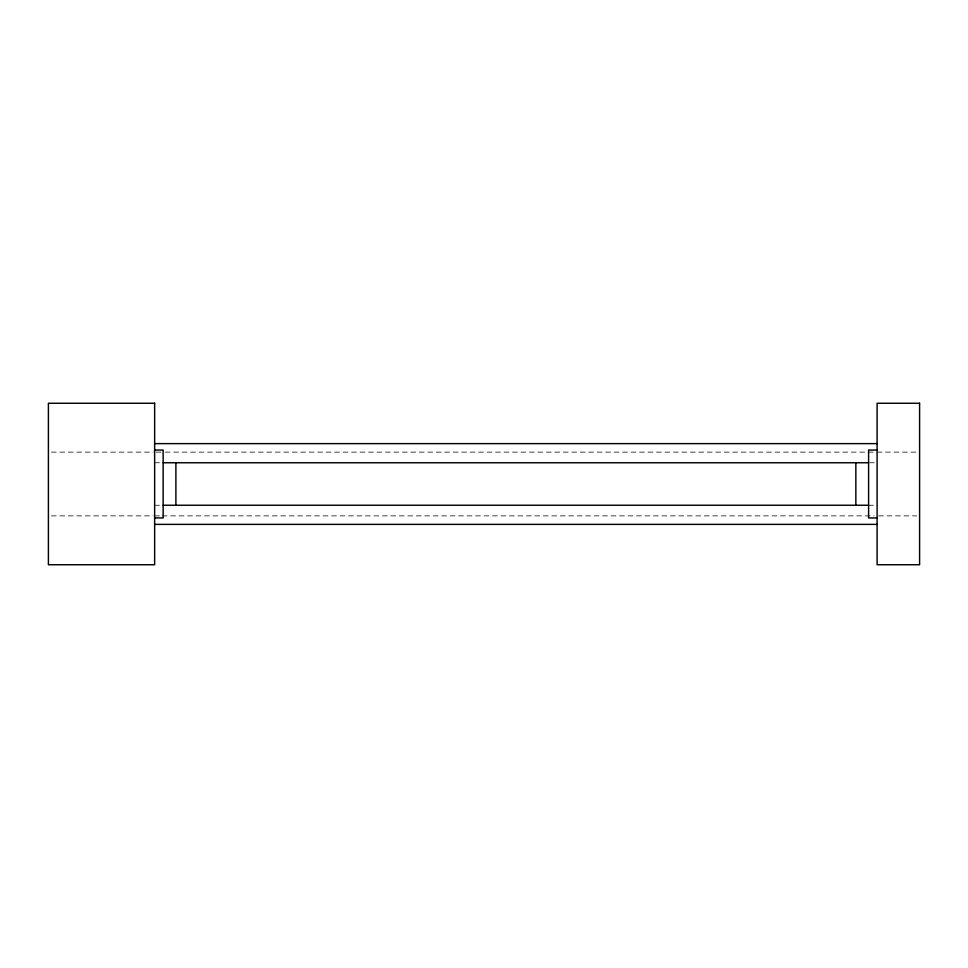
<?xml version="1.0" encoding="UTF-8"?>
<svg xmlns="http://www.w3.org/2000/svg" width="968" height="968" viewBox="0 0 968 968"><rect width="100%" height="100%" fill="white"/><g stroke="black" fill="none" stroke-linecap="round" stroke-linejoin="round"><path stroke-width="0.73" stroke-dasharray="4.84 3.63" d="M51.389 452.129L153.15 452.129M156.151 452.129L163.713 452.129M165.226 452.129L874.08 452.129M877.105 452.129L916.672 452.129M154.638 462.752L160.313 462.752M870.014 462.752L874.273 462.752M154.638 505.248L163.144 505.248M868.599 505.248L874.273 505.248M51.389 515.871L153.15 515.871M154.638 515.871L160.688 515.871M162.201 515.871L874.08 515.871M878.569 515.871L916.672 515.871"/><path stroke-width="1.45" d="M154.638 443.622L877.105 443.622M154.638 450.059L163.144 450.059L163.144 517.941L154.638 517.941M877.105 450.059L868.599 450.059L868.599 517.941L877.105 517.941M163.144 462.752L868.599 462.752M163.144 505.248L868.599 505.248M154.638 524.378L877.105 524.378M855.857 462.752L855.857 505.248M175.898 462.752L175.898 505.248M154.638 403.257L48.4 403.257L48.4 564.743L154.638 564.743L154.638 403.257M919.6 403.257L877.105 403.257L877.105 564.743L919.6 564.743L919.6 403.257"/></g></svg>
